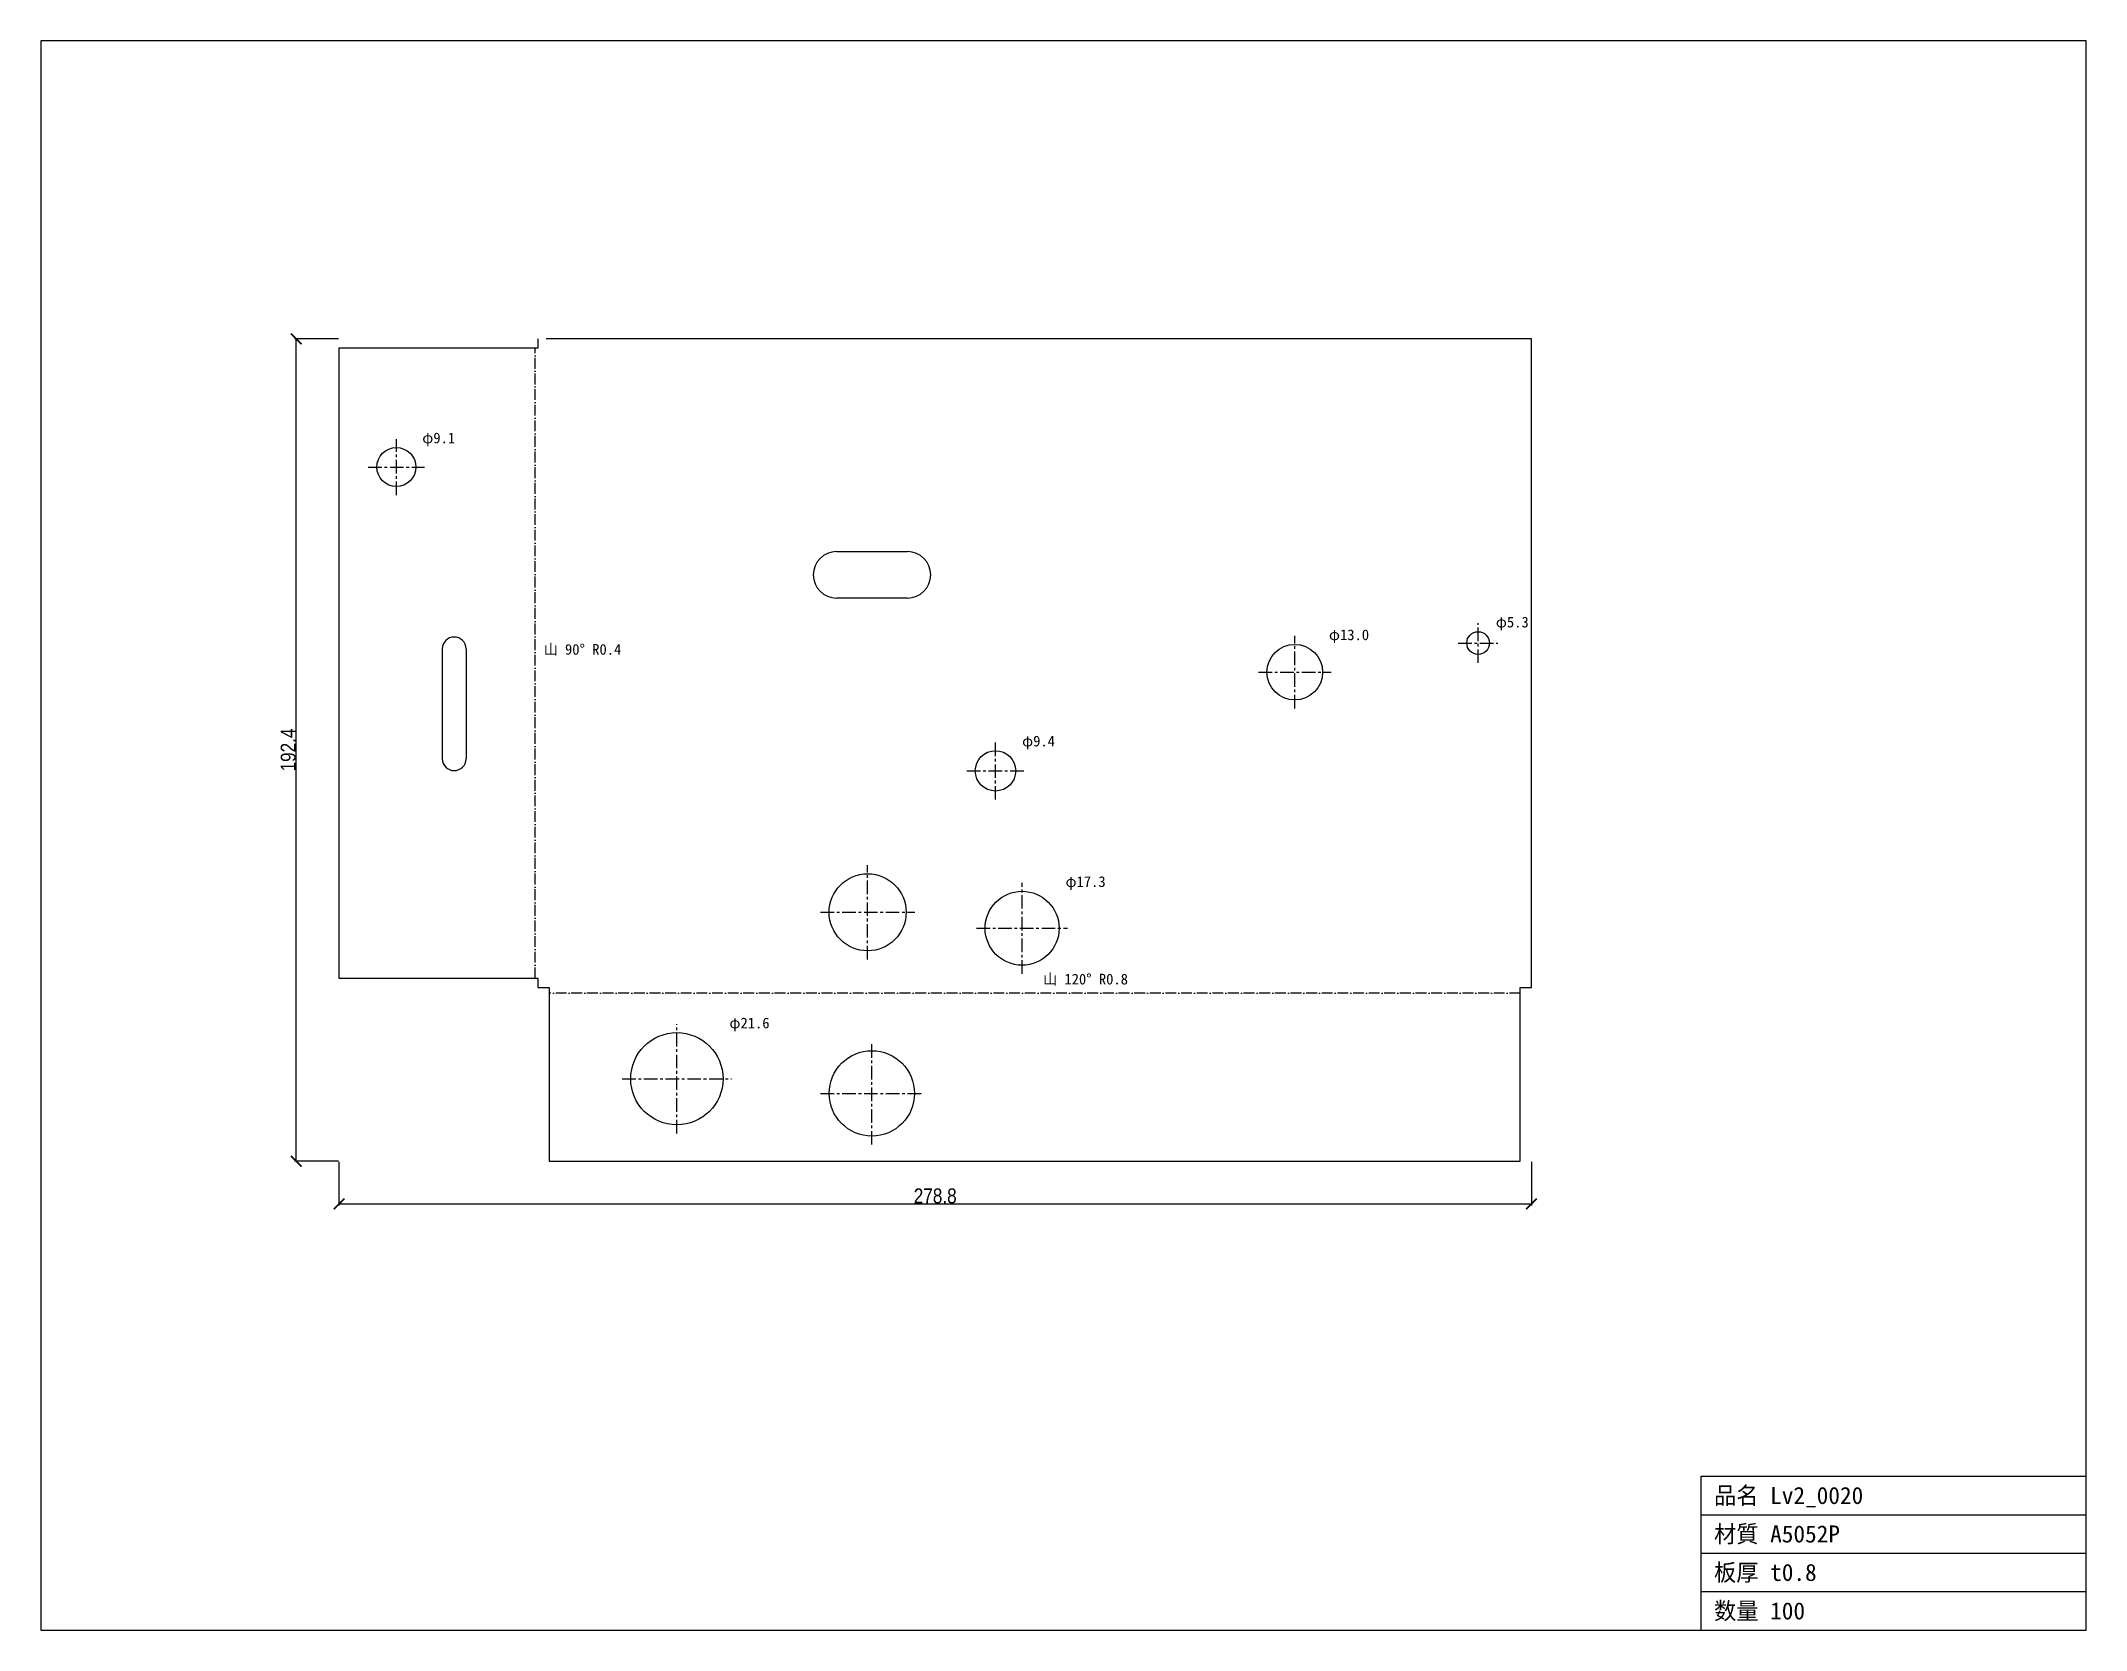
# Model space of a CAD drawing. Header units: millimetres. Extents: x -116 to 362, y -150 to 221.
import ezdxf

# ---------------------------------------------------------------- set-up
doc = ezdxf.new("R2010")
doc.units = ezdxf.units.MM
doc.linetypes.add('CENTER', pattern=[5.08, 3.175, -0.635, 0.635, -0.635])
doc.linetypes.add('DASHDOT', pattern=[3.556, 2.54, -0.508, 0, -0.508])
for name, color, linetype in [('BEND', 7, 'Continuous'), ('CENTER', 7, 'Continuous'), ('CUT', 7, 'Continuous'), ('DIM', 7, 'Continuous'), ('FRAME', 7, 'Continuous'), ('TEXT', 7, 'Continuous')]:
    doc.layers.add(name, color=color, linetype=linetype)
doc.styles.add('OpenSansCondensed-Light', font='OpenSansCondensed-Light.ttf')
doc.dimstyles.new('EZDXF', dxfattribs={"dimtxt": 0.25, "dimasz": 0.175, "dimexe": 0.375, "dimexo": 0.125, "dimgap": 0.1, "dimtad": 1, "dimlfac": 100, "dimzin": 12, "dimdsep": 46, "dimtxsty": 'OpenSansCondensed-Light', "dimblk": 'ARCHTICK', "dimcen": 2.5, "dimazin": 3, "dimtfac": 0.5, "dimtmove": 2, "dimatfit": 3})

# ---------------------------------------------------------------- blocks, each defined once
blk = doc.blocks.new('_ARCHTICK')
at = {"color": 0, "linetype": 'BYBLOCK', "const_width": 0.15}
blk.add_lwpolyline([(-0.5, -0.5), (0.5, 0.5)], dxfattribs=at)

msp = doc.modelspace()

# ---------------------------------------------------------------- linework, layer by layer
at = {"layer": 'BEND', "color": 1, "linetype": 'DASHDOT'}
for p, q in [((-0.63, 2.2), (-0.63, 149.57)), ((229.7, -1.26), (2.6, -1.26))]:
    msp.add_line(p, q, dxfattribs=at)
at = {"layer": 'CENTER', "color": 1, "linetype": 'CENTER'}
for p, q in [((-33.11, 115.21), (-33.11, 128.34)), ((-39.68, 121.78), (-26.55, 121.78)), ((176.97, 65.3), (176.97, 82.29)), ((219.84, 75.96), (219.84, 85.26)), ((215.19, 80.61), (224.49, 80.61)), ((168.47, 73.79), (185.46, 73.79)), ((106.99, 43.98), (106.99, 57.42)), ((100.27, 50.7), (113.71, 50.7)), ((77.09, 6.61), (77.09, 28.63)), ((113.21, 3.24), (113.21, 24.55)), ((66.08, 17.62), (88.1, 17.62)), ((102.55, 13.89), (123.86, 13.89)), ((32.48, -34.1), (32.48, -8.52)), ((78.07, -36.72), (78.07, -12.76)), ((19.69, -21.31), (45.27, -21.31)), ((66.09, -24.74), (90.05, -24.74))]:
    msp.add_line(p, q, dxfattribs=at)
at = {"layer": 'CUT'}
for p, q in [((0, 149.57), (-46.53, 149.57)), ((-46.53, 149.57), (-46.53, 2.2)), ((0, 151.77), (0, 149.57)), ((232.3, 151.77), (1.91, 151.77)), ((232.3, 0), (232.3, 151.77)), ((69.79, 102), (86.42, 102)), ((86.42, 91.14), (69.79, 91.14)), ((-22.36, 53.55), (-22.36, 79.23)), ((-16.81, 79.23), (-16.81, 53.55)), ((-46.53, 2.2), (0, 2.2)), ((0, 2.2), (0, 0)), ((0, 0), (2.6, 0)), ((2.6, 0), (2.6, -40.59)), ((229.7, -40.59), (229.7, 0)), ((229.7, 0), (232.3, 0)), ((2.6, -40.59), (229.7, -40.59))]:
    msp.add_line(p, q, dxfattribs=at)
for centre, radius in [((-33.11, 121.78), 4.57), ((219.84, 80.61), 2.65), ((176.97, 73.79), 6.5), ((106.99, 50.7), 4.72), ((77.09, 17.62), 9.01), ((113.21, 13.89), 8.65), ((32.48, -21.31), 10.79), ((78.07, -24.74), 9.98)]:
    msp.add_circle(centre, radius, dxfattribs=at)
for centre, radius, start, end in [((69.79, 96.57), 5.43, 90, -90), ((86.42, 96.57), 5.43, -90, 90), ((-19.59, 79.23), 2.78, 0, 180), ((-19.59, 53.55), 2.78, 180, 0)]:
    msp.add_arc(centre, radius, start, end, dxfattribs=at)
at = {"layer": 'FRAME'}
for p, q in [((362.01, 221.47), (-116.24, 221.47)), ((-116.24, 221.47), (-116.24, -150.3)), ((362.01, -150.3), (362.01, 221.47)), ((272.01, -150.3), (272.01, -114.3)), ((272.01, -114.3), (362.01, -114.3)), ((272.01, -123.3), (362.01, -123.3)), ((272.01, -132.3), (362.01, -132.3)), ((272.01, -141.3), (362.01, -141.3)), ((-116.24, -150.3), (362.01, -150.3))]:
    msp.add_line(p, q, dxfattribs=at)

# ---------------------------------------------------------------- texts
at = {"layer": 'TEXT'}
for s, height, p in [('φ9.1', 2.5, (-27.05, 127.34)), ('φ5.3', 2.5, (223.99, 84.26)), ('φ13.0', 2.5, (184.96, 81.29)), ('山 90° R0.4', 2.5, (1.37, 77.88)), ('φ9.4', 2.5, (113.21, 56.42)), ('φ17.3', 2.5, (123.36, 23.55)), ('山 120° R0.8', 2.5, (118.15, 0.74)), ('φ21.6', 2.5, (44.77, -9.52)), ('品名 Lv2_0020', 4, (275.01, -120.8)), ('材質 A5052P', 4, (275.01, -129.8)), ('板厚 t0.8', 4, (275.01, -138.8)), ('数量 100', 4, (275.01, -147.8))]:
    msp.add_text(s, height=height, dxfattribs=at).set_placement(p)

# ---------------------------------------------------------------- dimensions: what is measured, and where the dimension line sits
at = {"layer": 'DIM'}
msp.add_linear_dim(base=(-56.53, -40.59), p1=(-46.53, -40.59), p2=(-46.53, 151.77), angle=90, dimstyle='EZDXF', override={"dimtxt": 3.5, "dimasz": 2.5, "dimdec": 1, "dimlfac": 1}, dxfattribs=at).render()
msp.add_linear_dim(base=(-46.53, -50.59), p1=(-46.53, -40.59), p2=(232.3, -40.59), dimstyle='EZDXF', override={"dimtxt": 3.5, "dimasz": 2.5, "dimdec": 1, "dimlfac": 1}, dxfattribs=at).render()

doc.saveas('drawing.dxf')
